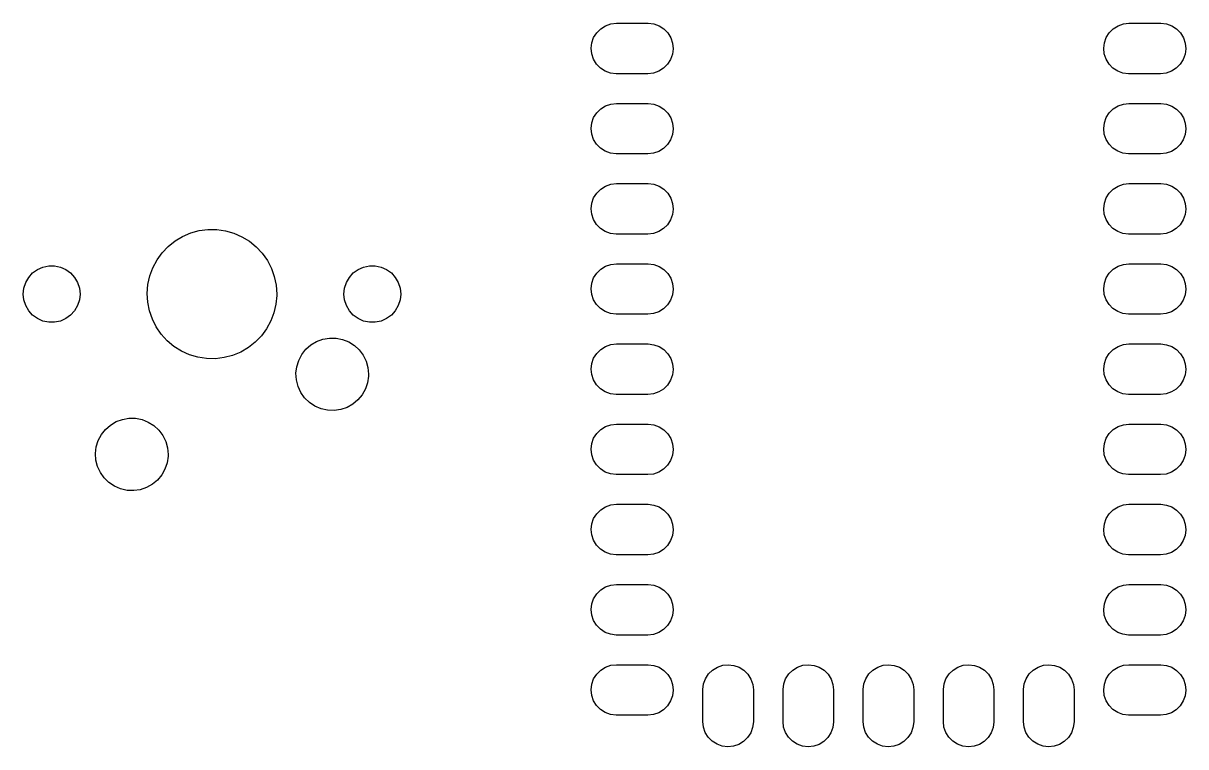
# Model space of a CAD drawing. Extents: x -119 to 120, y -47 to 51.
# Drawn here: x -10.74 to 26.09, y 28.52 to 51.44 of the extents above; entities that cross this region are included whole.
import ezdxf

# ---------------------------------------------------------------- set-up
doc = ezdxf.new("R2010")
doc.units = 0
doc.layers.add('BLACK', color=7, linetype='CONTINUOUS')

msp = doc.modelspace()

# ---------------------------------------------------------------- linework, layer by layer
at = {"layer": 'BLACK', "linetype": 'CONTINUOUS'}
for p, q in [((7.42528, 51.1425), (7.55183, 51.2682)), ((7.55183, 51.2682), (7.70308, 51.3627)), ((7.70308, 51.3627), (7.87151, 51.4214)), ((7.87151, 51.4214), (8.04875, 51.4412)), ((8.04875, 51.4412), (9.04875, 51.4412)), ((9.04875, 51.4412), (9.05992, 51.4412)), ((9.05992, 51.4412), (9.23686, 51.4188)), ((9.23686, 51.4188), (9.40446, 51.3578)), ((9.40446, 51.3578), (9.55437, 51.2612)), ((9.55437, 51.2612), (9.67916, 51.1338)), ((23.6653, 51.1425), (23.7918, 51.2682)), ((23.7918, 51.2682), (23.9431, 51.3627)), ((23.9431, 51.3627), (24.1115, 51.4214)), ((24.1115, 51.4214), (24.2888, 51.4412)), ((24.2888, 51.4412), (25.2888, 51.4412)), ((25.2888, 51.4412), (25.2999, 51.4412)), ((25.2999, 51.4412), (25.4769, 51.4188)), ((25.4769, 51.4188), (25.6445, 51.3578)), ((25.6445, 51.3578), (25.7944, 51.2612)), ((25.7944, 51.2612), (25.9192, 51.1338)), ((7.26989, 50.8239), (7.32971, 50.9919)), ((7.32971, 50.9919), (7.42528, 51.1425)), ((9.67916, 51.1338), (9.77261, 50.9819)), ((9.77261, 50.9819), (9.83009, 50.813)), ((23.5099, 50.8239), (23.5697, 50.9919)), ((23.5697, 50.9919), (23.6653, 51.1425)), ((25.9192, 51.1338), (26.0126, 50.9819)), ((26.0126, 50.9819), (26.0701, 50.813)), ((7.24877, 50.6468), (7.26989, 50.8239)), ((7.26741, 50.4695), (7.24877, 50.6468)), ((7.32489, 50.3006), (7.26741, 50.4695)), ((9.84873, 50.6357), (9.82761, 50.4586)), ((9.83009, 50.813), (9.84873, 50.6357)), ((23.4888, 50.6468), (23.5099, 50.8239)), ((23.5074, 50.4695), (23.4888, 50.6468)), ((23.5649, 50.3006), (23.5074, 50.4695)), ((26.0887, 50.6357), (26.0676, 50.4586)), ((26.0701, 50.813), (26.0887, 50.6357)), ((7.41834, 50.1487), (7.32489, 50.3006)), ((7.54313, 50.0213), (7.41834, 50.1487)), ((9.67222, 50.14), (9.54567, 50.0143)), ((9.76778, 50.2906), (9.67222, 50.14)), ((9.82761, 50.4586), (9.76778, 50.2906)), ((23.6583, 50.1487), (23.5649, 50.3006)), ((23.7831, 50.0213), (23.6583, 50.1487)), ((25.9122, 50.14), (25.7857, 50.0143)), ((26.0078, 50.2906), (25.9122, 50.14)), ((26.0676, 50.4586), (26.0078, 50.2906)), ((7.69304, 49.9247), (7.54313, 50.0213)), ((7.86064, 49.8637), (7.69304, 49.9247)), ((8.03758, 49.8413), (7.86064, 49.8637)), ((8.04875, 49.8412), (8.03758, 49.8413)), ((9.04875, 49.8412), (8.04875, 49.8412)), ((9.22599, 49.8611), (9.04875, 49.8412)), ((9.39442, 49.9198), (9.22599, 49.8611)), ((9.54567, 50.0143), (9.39442, 49.9198)), ((23.933, 49.9247), (23.7831, 50.0213)), ((24.1006, 49.8637), (23.933, 49.9247)), ((24.2776, 49.8413), (24.1006, 49.8637)), ((24.2888, 49.8412), (24.2776, 49.8413)), ((25.2888, 49.8412), (24.2888, 49.8412)), ((25.466, 49.8611), (25.2888, 49.8412)), ((25.6344, 49.9198), (25.466, 49.8611)), ((25.7857, 50.0143), (25.6344, 49.9198)), ((7.42528, 48.6025), (7.55183, 48.7282)), ((7.55183, 48.7282), (7.70308, 48.8227)), ((7.70308, 48.8227), (7.87151, 48.8814)), ((7.87151, 48.8814), (8.04875, 48.9012)), ((8.04875, 48.9012), (9.04875, 48.9012)), ((9.04875, 48.9012), (9.05992, 48.9012)), ((9.05992, 48.9012), (9.23686, 48.8788)), ((9.23686, 48.8788), (9.40446, 48.8178)), ((9.40446, 48.8178), (9.55437, 48.7212)), ((9.55437, 48.7212), (9.67916, 48.5938)), ((23.6653, 48.6025), (23.7918, 48.7282)), ((23.7918, 48.7282), (23.9431, 48.8227)), ((23.9431, 48.8227), (24.1115, 48.8814)), ((24.1115, 48.8814), (24.2888, 48.9012)), ((24.2888, 48.9012), (25.2888, 48.9012)), ((25.2888, 48.9012), (25.2999, 48.9012)), ((25.2999, 48.9012), (25.4769, 48.8788)), ((25.4769, 48.8788), (25.6445, 48.8178)), ((25.6445, 48.8178), (25.7944, 48.7212)), ((25.7944, 48.7212), (25.9192, 48.5938)), ((7.24877, 48.1068), (7.26989, 48.2839)), ((7.26989, 48.2839), (7.32971, 48.4519)), ((7.32971, 48.4519), (7.42528, 48.6025)), ((9.67916, 48.5938), (9.77261, 48.4419)), ((9.77261, 48.4419), (9.83009, 48.273)), ((9.83009, 48.273), (9.84873, 48.0957)), ((23.4888, 48.1068), (23.5099, 48.2839)), ((23.5099, 48.2839), (23.5697, 48.4519)), ((23.5697, 48.4519), (23.6653, 48.6025)), ((25.9192, 48.5938), (26.0126, 48.4419)), ((26.0126, 48.4419), (26.0701, 48.273)), ((26.0701, 48.273), (26.0887, 48.0957)), ((7.26741, 47.9295), (7.24877, 48.1068)), ((7.32489, 47.7606), (7.26741, 47.9295)), ((9.82761, 47.9186), (9.76778, 47.7506)), ((9.84873, 48.0957), (9.82761, 47.9186)), ((23.5074, 47.9295), (23.4888, 48.1068)), ((23.5649, 47.7606), (23.5074, 47.9295)), ((26.0676, 47.9186), (26.0078, 47.7506)), ((26.0887, 48.0957), (26.0676, 47.9186)), ((7.41834, 47.6087), (7.32489, 47.7606)), ((7.54313, 47.4813), (7.41834, 47.6087)), ((9.67222, 47.6), (9.54567, 47.4743)), ((9.76778, 47.7506), (9.67222, 47.6)), ((23.6583, 47.6087), (23.5649, 47.7606)), ((23.7831, 47.4813), (23.6583, 47.6087)), ((25.9122, 47.6), (25.7857, 47.4743)), ((26.0078, 47.7506), (25.9122, 47.6)), ((7.69304, 47.3847), (7.54313, 47.4813)), ((7.86064, 47.3237), (7.69304, 47.3847)), ((8.03758, 47.3013), (7.86064, 47.3237)), ((8.04875, 47.3012), (8.03758, 47.3013)), ((9.04875, 47.3012), (8.04875, 47.3012)), ((9.22599, 47.3211), (9.04875, 47.3012)), ((9.39442, 47.3798), (9.22599, 47.3211)), ((9.54567, 47.4743), (9.39442, 47.3798)), ((23.933, 47.3847), (23.7831, 47.4813)), ((24.1006, 47.3237), (23.933, 47.3847)), ((24.2776, 47.3013), (24.1006, 47.3237)), ((24.2888, 47.3012), (24.2776, 47.3013)), ((25.2888, 47.3012), (24.2888, 47.3012)), ((25.466, 47.3211), (25.2888, 47.3012)), ((25.6344, 47.3798), (25.466, 47.3211)), ((25.7857, 47.4743), (25.6344, 47.3798)), ((7.32971, 45.9119), (7.42528, 46.0625)), ((7.42528, 46.0625), (7.55183, 46.1882)), ((7.55183, 46.1882), (7.70308, 46.2827)), ((7.70308, 46.2827), (7.87151, 46.3414)), ((7.87151, 46.3414), (8.04875, 46.3612)), ((8.04875, 46.3612), (9.04875, 46.3612)), ((9.04875, 46.3612), (9.05992, 46.3612)), ((9.05992, 46.3612), (9.23686, 46.3388)), ((9.23686, 46.3388), (9.40446, 46.2778)), ((9.40446, 46.2778), (9.55437, 46.1812)), ((9.55437, 46.1812), (9.67916, 46.0538)), ((9.67916, 46.0538), (9.77261, 45.9019)), ((23.5697, 45.9119), (23.6653, 46.0625)), ((23.6653, 46.0625), (23.7918, 46.1882)), ((23.7918, 46.1882), (23.9431, 46.2827)), ((23.9431, 46.2827), (24.1115, 46.3414)), ((24.1115, 46.3414), (24.2888, 46.3612)), ((24.2888, 46.3612), (25.2888, 46.3612)), ((25.2888, 46.3612), (25.2999, 46.3612)), ((25.2999, 46.3612), (25.4769, 46.3388)), ((25.4769, 46.3388), (25.6445, 46.2778)), ((25.6445, 46.2778), (25.7944, 46.1812)), ((25.7944, 46.1812), (25.9192, 46.0538)), ((25.9192, 46.0538), (26.0126, 45.9019)), ((7.24877, 45.5668), (7.26989, 45.7439)), ((7.26989, 45.7439), (7.32971, 45.9119)), ((9.77261, 45.9019), (9.83009, 45.733)), ((9.83009, 45.733), (9.84873, 45.5557)), ((23.4888, 45.5668), (23.5099, 45.7439)), ((23.5099, 45.7439), (23.5697, 45.9119)), ((26.0126, 45.9019), (26.0701, 45.733)), ((26.0701, 45.733), (26.0887, 45.5557)), ((7.26741, 45.3895), (7.24877, 45.5668)), ((7.32489, 45.2206), (7.26741, 45.3895)), ((9.82761, 45.3786), (9.76778, 45.2106)), ((9.84873, 45.5557), (9.82761, 45.3786)), ((23.5074, 45.3895), (23.4888, 45.5668)), ((23.5649, 45.2206), (23.5074, 45.3895)), ((26.0676, 45.3786), (26.0078, 45.2106)), ((26.0887, 45.5557), (26.0676, 45.3786)), ((7.41834, 45.0687), (7.32489, 45.2206)), ((7.54313, 44.9413), (7.41834, 45.0687)), ((7.69304, 44.8447), (7.54313, 44.9413)), ((9.54567, 44.9343), (9.39442, 44.8398)), ((9.67222, 45.06), (9.54567, 44.9343)), ((9.76778, 45.2106), (9.67222, 45.06)), ((23.6583, 45.0687), (23.5649, 45.2206)), ((23.7831, 44.9413), (23.6583, 45.0687)), ((23.933, 44.8447), (23.7831, 44.9413)), ((25.7857, 44.9343), (25.6344, 44.8398)), ((25.9122, 45.06), (25.7857, 44.9343)), ((26.0078, 45.2106), (25.9122, 45.06)), ((-5.93246, 44.5459), (-5.69318, 44.6891)), ((-5.69318, 44.6891), (-5.43668, 44.7985)), ((-5.43668, 44.7985), (-5.1677, 44.8721)), ((-5.1677, 44.8721), (-4.89122, 44.9085)), ((-4.89122, 44.9085), (-4.61236, 44.907)), ((-4.61236, 44.907), (-4.33628, 44.8677)), ((-4.33628, 44.8677), (-4.06809, 44.7913)), ((-4.06809, 44.7913), (-3.81274, 44.6792)), ((-3.81274, 44.6792), (-3.57497, 44.5335)), ((7.86064, 44.7837), (7.69304, 44.8447)), ((8.03758, 44.7613), (7.86064, 44.7837)), ((8.04875, 44.7612), (8.03758, 44.7613)), ((9.04875, 44.7612), (8.04875, 44.7612)), ((9.22599, 44.7811), (9.04875, 44.7612)), ((9.39442, 44.8398), (9.22599, 44.7811)), ((24.1006, 44.7837), (23.933, 44.8447)), ((24.2776, 44.7613), (24.1006, 44.7837)), ((24.2888, 44.7612), (24.2776, 44.7613)), ((25.2888, 44.7612), (24.2888, 44.7612)), ((25.466, 44.7811), (25.2888, 44.7612)), ((25.6344, 44.8398), (25.466, 44.7811)), ((-6.34205, 44.1692), (-6.1501, 44.3715)), ((-6.1501, 44.3715), (-5.93246, 44.5459)), ((-3.57497, 44.5335), (-3.35918, 44.3569)), ((-3.35918, 44.3569), (-3.16935, 44.1526)), ((-6.63527, 43.6963), (-6.50478, 43.9428)), ((-6.50478, 43.9428), (-6.34205, 44.1692)), ((-3.16935, 44.1526), (-3.009, 43.9245)), ((-3.009, 43.9245), (-2.8811, 43.6767)), ((-10.5706, 43.3915), (-10.4447, 43.5313)), ((-10.4447, 43.5313), (-10.2925, 43.6419)), ((-10.2925, 43.6419), (-10.1206, 43.7185)), ((-10.1206, 43.7185), (-9.93658, 43.7576)), ((-9.93658, 43.7576), (-9.74842, 43.7576)), ((-9.74842, 43.7576), (-9.56438, 43.7185)), ((-9.56438, 43.7185), (-9.3925, 43.6419)), ((-9.3925, 43.6419), (-9.24028, 43.5313)), ((-9.24028, 43.5313), (-9.11439, 43.3915)), ((-6.7311, 43.4344), (-6.63527, 43.6963)), ((-2.8811, 43.6767), (-2.78802, 43.4138)), ((-0.410615, 43.3915), (-0.284718, 43.5313)), ((-0.284718, 43.5313), (-0.1325, 43.6419)), ((-0.1325, 43.6419), (0.039385, 43.7185)), ((0.039385, 43.7185), (0.223424, 43.7576)), ((0.223424, 43.7576), (0.411576, 43.7576)), ((0.411576, 43.7576), (0.595615, 43.7185)), ((0.595615, 43.7185), (0.7675, 43.6419)), ((0.7675, 43.6419), (0.919718, 43.5313)), ((0.919718, 43.5313), (1.04561, 43.3915)), ((7.32971, 43.3719), (7.42528, 43.5225)), ((7.42528, 43.5225), (7.55183, 43.6482)), ((7.55183, 43.6482), (7.70308, 43.7427)), ((7.70308, 43.7427), (7.87151, 43.8014)), ((7.87151, 43.8014), (8.04875, 43.8212)), ((8.04875, 43.8212), (9.04875, 43.8212)), ((9.04875, 43.8212), (9.05992, 43.8212)), ((9.05992, 43.8212), (9.23686, 43.7988)), ((9.23686, 43.7988), (9.40446, 43.7378)), ((9.40446, 43.7378), (9.55437, 43.6412)), ((9.55437, 43.6412), (9.67916, 43.5138)), ((9.67916, 43.5138), (9.77261, 43.3619)), ((23.5697, 43.3719), (23.6653, 43.5225)), ((23.6653, 43.5225), (23.7918, 43.6482)), ((23.7918, 43.6482), (23.9431, 43.7427)), ((23.9431, 43.7427), (24.1115, 43.8014)), ((24.1115, 43.8014), (24.2888, 43.8212)), ((24.2888, 43.8212), (25.2888, 43.8212)), ((25.2888, 43.8212), (25.2999, 43.8212)), ((25.2999, 43.8212), (25.4769, 43.7988)), ((25.4769, 43.7988), (25.6445, 43.7378)), ((25.6445, 43.7378), (25.7944, 43.6412)), ((25.7944, 43.6412), (25.9192, 43.5138)), ((25.9192, 43.5138), (26.0126, 43.3619)), ((-10.7228, 43.0496), (-10.6647, 43.2286)), ((-10.6647, 43.2286), (-10.5706, 43.3915)), ((-9.11439, 43.3915), (-9.02031, 43.2286)), ((-9.02031, 43.2286), (-8.96217, 43.0496)), ((-6.81239, 42.884), (-6.79051, 43.162)), ((-6.79051, 43.162), (-6.7311, 43.4344)), ((-2.78802, 43.4138), (-2.73147, 43.1407)), ((-2.73147, 43.1407), (-2.7125, 42.8625)), ((-0.562833, 43.0496), (-0.504691, 43.2286)), ((-0.504691, 43.2286), (-0.410615, 43.3915)), ((1.04561, 43.3915), (1.13969, 43.2286)), ((1.13969, 43.2286), (1.19783, 43.0496)), ((7.24877, 43.0268), (7.26989, 43.2039)), ((7.26989, 43.2039), (7.32971, 43.3719)), ((9.77261, 43.3619), (9.83009, 43.193)), ((9.83009, 43.193), (9.84873, 43.0157)), ((23.4888, 43.0268), (23.5099, 43.2039)), ((23.5099, 43.2039), (23.5697, 43.3719)), ((26.0126, 43.3619), (26.0701, 43.193)), ((26.0701, 43.193), (26.0887, 43.0157)), ((-10.7425, 42.8625), (-10.7228, 43.0496)), ((-10.7228, 42.6754), (-10.7425, 42.8625)), ((-8.96217, 43.0496), (-8.9425, 42.8625)), ((-8.9425, 42.8625), (-8.96217, 42.6754)), ((-6.79634, 42.6056), (-6.81239, 42.884)), ((-2.71295, 42.8196), (-2.73774, 42.5418)), ((-2.7125, 42.8625), (-2.71295, 42.8196)), ((-0.5825, 42.8625), (-0.562833, 43.0496)), ((-0.562833, 42.6754), (-0.5825, 42.8625)), ((1.19783, 43.0496), (1.2175, 42.8625)), ((1.2175, 42.8625), (1.19783, 42.6754)), ((7.26741, 42.8495), (7.24877, 43.0268)), ((7.32489, 42.6806), (7.26741, 42.8495)), ((9.82761, 42.8386), (9.76778, 42.6706)), ((9.84873, 43.0157), (9.82761, 42.8386)), ((23.5074, 42.8495), (23.4888, 43.0268)), ((23.5649, 42.6806), (23.5074, 42.8495)), ((26.0676, 42.8386), (26.0078, 42.6706)), ((26.0887, 43.0157), (26.0676, 42.8386)), ((-10.6647, 42.4964), (-10.7228, 42.6754)), ((-10.5706, 42.3335), (-10.6647, 42.4964)), ((-9.02031, 42.4964), (-9.11439, 42.3335)), ((-8.96217, 42.6754), (-9.02031, 42.4964)), ((-6.74265, 42.3319), (-6.79634, 42.6056)), ((-2.73774, 42.5418), (-2.8, 42.27)), ((-0.504691, 42.4964), (-0.562833, 42.6754)), ((-0.410615, 42.3335), (-0.504691, 42.4964)), ((1.13969, 42.4964), (1.04561, 42.3335)), ((1.19783, 42.6754), (1.13969, 42.4964)), ((7.41834, 42.5287), (7.32489, 42.6806)), ((7.54313, 42.4013), (7.41834, 42.5287)), ((7.69304, 42.3047), (7.54313, 42.4013)), ((9.54567, 42.3943), (9.39442, 42.2998)), ((9.67222, 42.52), (9.54567, 42.3943)), ((9.76778, 42.6706), (9.67222, 42.52)), ((23.6583, 42.5287), (23.5649, 42.6806)), ((23.7831, 42.4013), (23.6583, 42.5287)), ((23.933, 42.3047), (23.7831, 42.4013)), ((25.7857, 42.3943), (25.6344, 42.2998)), ((25.9122, 42.52), (25.7857, 42.3943)), ((26.0078, 42.6706), (25.9122, 42.52)), ((-10.4447, 42.1937), (-10.5706, 42.3335)), ((-10.2925, 42.0831), (-10.4447, 42.1937)), ((-10.1206, 42.0065), (-10.2925, 42.0831)), ((-9.93658, 41.9674), (-10.1206, 42.0065)), ((-9.56438, 42.0065), (-9.74842, 41.9674)), ((-9.3925, 42.0831), (-9.56438, 42.0065)), ((-9.24028, 42.1937), (-9.3925, 42.0831)), ((-9.11439, 42.3335), (-9.24028, 42.1937)), ((-6.65232, 42.0681), (-6.74265, 42.3319)), ((-6.52702, 41.819), (-6.65232, 42.0681)), ((-2.89857, 42.0091), (-3.03163, 41.7641)), ((-2.8, 42.27), (-2.89857, 42.0091)), ((-0.284718, 42.1937), (-0.410615, 42.3335)), ((-0.1325, 42.0831), (-0.284718, 42.1937)), ((0.039385, 42.0065), (-0.1325, 42.0831)), ((0.223424, 41.9674), (0.039385, 42.0065)), ((0.595615, 42.0065), (0.411576, 41.9674)), ((0.7675, 42.0831), (0.595615, 42.0065)), ((0.919718, 42.1937), (0.7675, 42.0831)), ((1.04561, 42.3335), (0.919718, 42.1937)), ((7.86064, 42.2437), (7.69304, 42.3047)), ((8.03758, 42.2213), (7.86064, 42.2437)), ((8.04875, 42.2212), (8.03758, 42.2213)), ((9.04875, 42.2212), (8.04875, 42.2212)), ((9.22599, 42.2411), (9.04875, 42.2212)), ((9.39442, 42.2998), (9.22599, 42.2411)), ((24.1006, 42.2437), (23.933, 42.3047)), ((24.2776, 42.2213), (24.1006, 42.2437)), ((24.2888, 42.2212), (24.2776, 42.2213)), ((25.2888, 42.2212), (24.2888, 42.2212)), ((25.466, 42.2411), (25.2888, 42.2212)), ((25.6344, 42.2998), (25.466, 42.2411)), ((-9.74842, 41.9674), (-9.93658, 41.9674)), ((-6.36907, 41.5891), (-6.52702, 41.819)), ((-3.03163, 41.7641), (-3.19672, 41.5393)), ((0.411576, 41.9674), (0.223424, 41.9674)), ((-6.18139, 41.3829), (-6.36907, 41.5891)), ((-5.96746, 41.204), (-6.18139, 41.3829)), ((-3.39078, 41.3391), (-3.61023, 41.167)), ((-3.19672, 41.5393), (-3.39078, 41.3391)), ((-1.78668, 41.1141), (-1.62845, 41.2529)), ((-1.62845, 41.2529), (-1.44759, 41.3605)), ((-1.44759, 41.3605), (-1.25014, 41.4333)), ((-1.25014, 41.4333), (-1.04273, 41.469)), ((-1.04273, 41.469), (-0.832292, 41.4662)), ((-0.832292, 41.4662), (-0.625882, 41.4251)), ((-0.625882, 41.4251), (-0.430411, 41.3472)), ((-0.430411, 41.3472), (-0.252424, 41.2349)), ((7.70308, 41.2027), (7.87151, 41.2614)), ((7.87151, 41.2614), (8.04875, 41.2812)), ((8.04875, 41.2812), (9.04875, 41.2812)), ((9.04875, 41.2812), (9.05992, 41.2812)), ((9.05992, 41.2812), (9.23686, 41.2588)), ((9.23686, 41.2588), (9.40446, 41.1978)), ((23.9431, 41.2027), (24.1115, 41.2614)), ((24.1115, 41.2614), (24.2888, 41.2812)), ((24.2888, 41.2812), (25.2888, 41.2812)), ((25.2888, 41.2812), (25.2999, 41.2812)), ((25.2999, 41.2812), (25.4769, 41.2588)), ((25.4769, 41.2588), (25.6445, 41.1978)), ((-5.73123, 41.0558), (-5.96746, 41.204)), ((-5.47707, 40.9411), (-5.73123, 41.0558)), ((-5.20969, 40.8619), (-5.47707, 40.9411)), ((-4.10863, 40.9196), (-4.37837, 40.8488)), ((-3.851, 41.0263), (-4.10863, 40.9196)), ((-3.61023, 41.167), (-3.851, 41.0263)), ((-2.01496, 40.7626), (-1.91697, 40.9488)), ((-1.91697, 40.9488), (-1.78668, 41.1141)), ((-0.252424, 41.2349), (-0.097883, 41.092)), ((-0.097883, 41.092), (0.028036, 40.9234)), ((0.028036, 40.9234), (0.121117, 40.7346)), ((7.32971, 40.8319), (7.42528, 40.9825)), ((7.42528, 40.9825), (7.55183, 41.1082)), ((7.55183, 41.1082), (7.70308, 41.2027)), ((9.40446, 41.1978), (9.55437, 41.1012)), ((9.55437, 41.1012), (9.67916, 40.9738)), ((9.67916, 40.9738), (9.77261, 40.8219)), ((23.5697, 40.8319), (23.6653, 40.9825)), ((23.6653, 40.9825), (23.7918, 41.1082)), ((23.7918, 41.1082), (23.9431, 41.2027)), ((25.6445, 41.1978), (25.7944, 41.1012)), ((25.7944, 41.1012), (25.9192, 40.9738)), ((25.9192, 40.9738), (26.0126, 40.8219)), ((-4.93404, 40.8197), (-5.20969, 40.8619)), ((-4.65521, 40.8153), (-4.93404, 40.8197)), ((-4.37837, 40.8488), (-4.65521, 40.8153)), ((-2.10211, 40.3526), (-2.07737, 40.5616)), ((-2.07737, 40.5616), (-2.01496, 40.7626)), ((0.121117, 40.7346), (0.178243, 40.5321)), ((0.178243, 40.5321), (0.1975, 40.3225)), ((7.24877, 40.4868), (7.26989, 40.6639)), ((7.26989, 40.6639), (7.32971, 40.8319)), ((9.77261, 40.8219), (9.83009, 40.653)), ((9.83009, 40.653), (9.84873, 40.4757)), ((23.4888, 40.4868), (23.5099, 40.6639)), ((23.5099, 40.6639), (23.5697, 40.8319)), ((26.0126, 40.8219), (26.0701, 40.653)), ((26.0701, 40.653), (26.0887, 40.4757)), ((-2.08834, 40.1426), (-2.10211, 40.3526)), ((0.195924, 40.2623), (0.165725, 40.054)), ((0.1975, 40.3225), (0.195924, 40.2623)), ((7.26741, 40.3095), (7.24877, 40.4868)), ((7.32489, 40.1406), (7.26741, 40.3095)), ((9.82761, 40.2986), (9.76778, 40.1306)), ((9.84873, 40.4757), (9.82761, 40.2986)), ((23.5074, 40.3095), (23.4888, 40.4868)), ((23.5649, 40.1406), (23.5074, 40.3095)), ((26.0676, 40.2986), (26.0078, 40.1306)), ((26.0887, 40.4757), (26.0676, 40.2986)), ((-2.03654, 39.9386), (-2.08834, 40.1426)), ((-1.94843, 39.7475), (-2.03654, 39.9386)), ((0.098077, 39.8548), (-0.004755, 39.6711)), ((0.165725, 40.054), (0.098077, 39.8548)), ((7.41834, 39.9887), (7.32489, 40.1406)), ((7.54313, 39.8613), (7.41834, 39.9887)), ((7.69304, 39.7647), (7.54313, 39.8613)), ((9.54567, 39.8543), (9.39442, 39.7598)), ((9.67222, 39.98), (9.54567, 39.8543)), ((9.76778, 40.1306), (9.67222, 39.98)), ((23.6583, 39.9887), (23.5649, 40.1406)), ((23.7831, 39.8613), (23.6583, 39.9887)), ((23.933, 39.7647), (23.7831, 39.8613)), ((25.7857, 39.8543), (25.6344, 39.7598)), ((25.9122, 39.98), (25.7857, 39.8543)), ((26.0078, 40.1306), (25.9122, 39.98)), ((-1.82697, 39.5756), (-1.94843, 39.7475)), ((-1.67622, 39.4288), (-1.82697, 39.5756)), ((-1.50123, 39.3119), (-1.67622, 39.4288)), ((-0.139327, 39.5093), (-0.301133, 39.3748)), ((-0.004755, 39.6711), (-0.139327, 39.5093)), ((7.86064, 39.7037), (7.69304, 39.7647)), ((8.03758, 39.6813), (7.86064, 39.7037)), ((8.04875, 39.6812), (8.03758, 39.6813)), ((9.04875, 39.6812), (8.04875, 39.6812)), ((9.22599, 39.7011), (9.04875, 39.6812)), ((9.39442, 39.7598), (9.22599, 39.7011)), ((24.1006, 39.7037), (23.933, 39.7647)), ((24.2776, 39.6813), (24.1006, 39.7037)), ((24.2888, 39.6812), (24.2776, 39.6813)), ((25.2888, 39.6812), (24.2888, 39.6812)), ((25.466, 39.7011), (25.2888, 39.6812)), ((25.6344, 39.7598), (25.466, 39.7011)), ((-1.30787, 39.2288), (-1.50123, 39.3119)), ((-1.10261, 39.1823), (-1.30787, 39.2288)), ((-0.892314, 39.1741), (-1.10261, 39.1823)), ((-0.684038, 39.2043), (-0.892314, 39.1741)), ((-0.484753, 39.2719), (-0.684038, 39.2043)), ((-0.301133, 39.3748), (-0.484753, 39.2719)), ((-8.13668, 38.5741), (-7.97845, 38.7129)), ((-7.97845, 38.7129), (-7.79759, 38.8205)), ((-7.79759, 38.8205), (-7.60014, 38.8933)), ((-7.60014, 38.8933), (-7.39273, 38.929)), ((-7.39273, 38.929), (-7.18229, 38.9262)), ((-7.18229, 38.9262), (-6.97588, 38.8851)), ((-6.97588, 38.8851), (-6.78041, 38.8072)), ((-6.78041, 38.8072), (-6.60242, 38.6949)), ((-6.60242, 38.6949), (-6.44788, 38.552)), ((7.70308, 38.6627), (7.87151, 38.7214)), ((7.87151, 38.7214), (8.04875, 38.7413)), ((8.04875, 38.7413), (9.04875, 38.7413)), ((9.04875, 38.7413), (9.05992, 38.7412)), ((9.05992, 38.7412), (9.23686, 38.7188)), ((9.23686, 38.7188), (9.40446, 38.6578)), ((23.9431, 38.6627), (24.1115, 38.7214)), ((24.1115, 38.7214), (24.2888, 38.7413)), ((24.2888, 38.7413), (25.2888, 38.7413)), ((25.2888, 38.7413), (25.2999, 38.7412)), ((25.2999, 38.7412), (25.4769, 38.7188)), ((25.4769, 38.7188), (25.6445, 38.6578)), ((-8.36496, 38.2226), (-8.26697, 38.4088)), ((-8.26697, 38.4088), (-8.13668, 38.5741)), ((-6.44788, 38.552), (-6.32196, 38.3834)), ((-6.32196, 38.3834), (-6.22888, 38.1946)), ((7.32971, 38.2919), (7.42528, 38.4425)), ((7.42528, 38.4425), (7.55183, 38.5682)), ((7.55183, 38.5682), (7.70308, 38.6627)), ((9.40446, 38.6578), (9.55437, 38.5612)), ((9.55437, 38.5612), (9.67916, 38.4338)), ((9.67916, 38.4338), (9.77261, 38.2819)), ((23.5697, 38.2919), (23.6653, 38.4425)), ((23.6653, 38.4425), (23.7918, 38.5682)), ((23.7918, 38.5682), (23.9431, 38.6627)), ((25.6445, 38.6578), (25.7944, 38.5612)), ((25.7944, 38.5612), (25.9192, 38.4338)), ((25.9192, 38.4338), (26.0126, 38.2819)), ((-8.45211, 37.8126), (-8.42737, 38.0216)), ((-8.42737, 38.0216), (-8.36496, 38.2226)), ((-6.22888, 38.1946), (-6.17176, 37.9921)), ((-6.17176, 37.9921), (-6.1525, 37.7825)), ((7.24877, 37.9468), (7.26989, 38.1239)), ((7.26741, 37.7695), (7.24877, 37.9468)), ((7.26989, 38.1239), (7.32971, 38.2919)), ((9.77261, 38.2819), (9.83009, 38.113)), ((9.83009, 38.113), (9.84873, 37.9357)), ((23.4888, 37.9468), (23.5099, 38.1239)), ((23.5074, 37.7695), (23.4888, 37.9468)), ((23.5099, 38.1239), (23.5697, 38.2919)), ((26.0126, 38.2819), (26.0701, 38.113)), ((26.0701, 38.113), (26.0887, 37.9357)), ((-8.43834, 37.6026), (-8.45211, 37.8126)), ((-8.38654, 37.3986), (-8.43834, 37.6026)), ((-6.15408, 37.7223), (-6.18427, 37.514)), ((-6.1525, 37.7825), (-6.15408, 37.7223)), ((7.32489, 37.6006), (7.26741, 37.7695)), ((7.41834, 37.4487), (7.32489, 37.6006)), ((9.76778, 37.5906), (9.67222, 37.44)), ((9.82761, 37.7586), (9.76778, 37.5906)), ((9.84873, 37.9357), (9.82761, 37.7586)), ((23.5649, 37.6006), (23.5074, 37.7695)), ((23.6583, 37.4487), (23.5649, 37.6006)), ((26.0078, 37.5906), (25.9122, 37.44)), ((26.0676, 37.7586), (26.0078, 37.5906)), ((26.0887, 37.9357), (26.0676, 37.7586)), ((-8.29843, 37.2075), (-8.38654, 37.3986)), ((-8.17697, 37.0356), (-8.29843, 37.2075)), ((-6.25192, 37.3148), (-6.35475, 37.1311)), ((-6.18427, 37.514), (-6.25192, 37.3148)), ((7.54313, 37.3213), (7.41834, 37.4487)), ((7.69304, 37.2247), (7.54313, 37.3213)), ((7.86064, 37.1637), (7.69304, 37.2247)), ((9.39442, 37.2198), (9.22599, 37.1611)), ((9.54567, 37.3143), (9.39442, 37.2198)), ((9.67222, 37.44), (9.54567, 37.3143)), ((23.7831, 37.3213), (23.6583, 37.4487)), ((23.933, 37.2247), (23.7831, 37.3213)), ((24.1006, 37.1637), (23.933, 37.2247)), ((25.6344, 37.2198), (25.466, 37.1611)), ((25.7857, 37.3143), (25.6344, 37.2198)), ((25.9122, 37.44), (25.7857, 37.3143)), ((-8.02622, 36.8888), (-8.17697, 37.0356)), ((-7.85123, 36.7719), (-8.02622, 36.8888)), ((-6.65113, 36.8348), (-6.83475, 36.7319)), ((-6.48933, 36.9693), (-6.65113, 36.8348)), ((-6.35475, 37.1311), (-6.48933, 36.9693)), ((8.03758, 37.1413), (7.86064, 37.1637)), ((8.04875, 37.1412), (8.03758, 37.1413)), ((9.04875, 37.1412), (8.04875, 37.1412)), ((9.22599, 37.1611), (9.04875, 37.1412)), ((24.2776, 37.1413), (24.1006, 37.1637)), ((24.2888, 37.1412), (24.2776, 37.1413)), ((25.2888, 37.1412), (24.2888, 37.1412)), ((25.466, 37.1611), (25.2888, 37.1412)), ((-7.65787, 36.6888), (-7.85123, 36.7719)), ((-7.4526, 36.6423), (-7.65787, 36.6888)), ((-7.24231, 36.6341), (-7.4526, 36.6423)), ((-7.03404, 36.6643), (-7.24231, 36.6341)), ((-6.83475, 36.7319), (-7.03404, 36.6643)), ((7.55183, 36.0282), (7.70308, 36.1227)), ((7.70308, 36.1227), (7.87151, 36.1814)), ((7.87151, 36.1814), (8.04875, 36.2013)), ((8.04875, 36.2013), (9.04875, 36.2013)), ((9.04875, 36.2013), (9.05992, 36.2012)), ((9.05992, 36.2012), (9.23686, 36.1788)), ((9.23686, 36.1788), (9.40446, 36.1178)), ((9.40446, 36.1178), (9.55437, 36.0212)), ((23.7918, 36.0282), (23.9431, 36.1227)), ((23.9431, 36.1227), (24.1115, 36.1814)), ((24.1115, 36.1814), (24.2888, 36.2013)), ((24.2888, 36.2013), (25.2888, 36.2013)), ((25.2888, 36.2013), (25.2999, 36.2012)), ((25.2999, 36.2012), (25.4769, 36.1788)), ((25.4769, 36.1788), (25.6445, 36.1178)), ((25.6445, 36.1178), (25.7944, 36.0212)), ((7.26989, 35.5839), (7.32971, 35.7519)), ((7.32971, 35.7519), (7.42528, 35.9025)), ((7.42528, 35.9025), (7.55183, 36.0282)), ((9.55437, 36.0212), (9.67916, 35.8938)), ((9.67916, 35.8938), (9.77261, 35.7419)), ((9.77261, 35.7419), (9.83009, 35.573)), ((23.5099, 35.5839), (23.5697, 35.7519)), ((23.5697, 35.7519), (23.6653, 35.9025)), ((23.6653, 35.9025), (23.7918, 36.0282)), ((25.7944, 36.0212), (25.9192, 35.8938)), ((25.9192, 35.8938), (26.0126, 35.7419)), ((26.0126, 35.7419), (26.0701, 35.573)), ((7.24877, 35.4068), (7.26989, 35.5839)), ((7.26741, 35.2295), (7.24877, 35.4068)), ((9.84873, 35.3957), (9.82761, 35.2186)), ((9.83009, 35.573), (9.84873, 35.3957)), ((23.4888, 35.4068), (23.5099, 35.5839)), ((23.5074, 35.2295), (23.4888, 35.4068)), ((26.0887, 35.3957), (26.0676, 35.2186)), ((26.0701, 35.573), (26.0887, 35.3957)), ((7.32489, 35.0606), (7.26741, 35.2295)), ((7.41834, 34.9087), (7.32489, 35.0606)), ((9.76778, 35.0506), (9.67222, 34.9)), ((9.82761, 35.2186), (9.76778, 35.0506)), ((23.5649, 35.0606), (23.5074, 35.2295)), ((23.6583, 34.9087), (23.5649, 35.0606)), ((26.0078, 35.0506), (25.9122, 34.9)), ((26.0676, 35.2186), (26.0078, 35.0506)), ((7.54313, 34.7813), (7.41834, 34.9087)), ((7.69304, 34.6847), (7.54313, 34.7813)), ((7.86064, 34.6237), (7.69304, 34.6847)), ((8.03758, 34.6013), (7.86064, 34.6237)), ((9.39442, 34.6798), (9.22599, 34.6211)), ((9.54567, 34.7743), (9.39442, 34.6798)), ((9.67222, 34.9), (9.54567, 34.7743)), ((23.7831, 34.7813), (23.6583, 34.9087)), ((23.933, 34.6847), (23.7831, 34.7813)), ((24.1006, 34.6237), (23.933, 34.6847)), ((24.2776, 34.6013), (24.1006, 34.6237)), ((25.6344, 34.6798), (25.466, 34.6211)), ((25.7857, 34.7743), (25.6344, 34.6798)), ((25.9122, 34.9), (25.7857, 34.7743)), ((8.04875, 34.6013), (8.03758, 34.6013)), ((9.04875, 34.6013), (8.04875, 34.6013)), ((9.22599, 34.6211), (9.04875, 34.6013)), ((24.2888, 34.6013), (24.2776, 34.6013)), ((25.2888, 34.6013), (24.2888, 34.6013)), ((25.466, 34.6211), (25.2888, 34.6013)), ((7.55183, 33.4882), (7.70308, 33.5827)), ((7.70308, 33.5827), (7.87151, 33.6414)), ((7.87151, 33.6414), (8.04875, 33.6612)), ((8.04875, 33.6612), (9.04875, 33.6612)), ((9.04875, 33.6612), (9.05992, 33.6612)), ((9.05992, 33.6612), (9.23686, 33.6388)), ((9.23686, 33.6388), (9.40446, 33.5778)), ((9.40446, 33.5778), (9.55437, 33.4812)), ((23.7918, 33.4882), (23.9431, 33.5827)), ((23.9431, 33.5827), (24.1115, 33.6414)), ((24.1115, 33.6414), (24.2888, 33.6612)), ((24.2888, 33.6612), (25.2888, 33.6612)), ((25.2888, 33.6612), (25.2999, 33.6612)), ((25.2999, 33.6612), (25.4769, 33.6388)), ((25.4769, 33.6388), (25.6445, 33.5778)), ((25.6445, 33.5778), (25.7944, 33.4812)), ((7.26989, 33.0439), (7.32971, 33.2119)), ((7.32971, 33.2119), (7.42528, 33.3625)), ((7.42528, 33.3625), (7.55183, 33.4882)), ((9.55437, 33.4812), (9.67916, 33.3538)), ((9.67916, 33.3538), (9.77261, 33.2019)), ((9.77261, 33.2019), (9.83009, 33.033)), ((23.5099, 33.0439), (23.5697, 33.2119)), ((23.5697, 33.2119), (23.6653, 33.3625)), ((23.6653, 33.3625), (23.7918, 33.4882)), ((25.7944, 33.4812), (25.9192, 33.3538)), ((25.9192, 33.3538), (26.0126, 33.2019)), ((26.0126, 33.2019), (26.0701, 33.033)), ((7.24877, 32.8668), (7.26989, 33.0439)), ((7.26741, 32.6895), (7.24877, 32.8668)), ((9.84873, 32.8557), (9.82761, 32.6786)), ((9.83009, 33.033), (9.84873, 32.8557)), ((23.4888, 32.8668), (23.5099, 33.0439)), ((23.5074, 32.6895), (23.4888, 32.8668)), ((26.0887, 32.8557), (26.0676, 32.6786)), ((26.0701, 33.033), (26.0887, 32.8557)), ((7.32489, 32.5206), (7.26741, 32.6895)), ((7.41834, 32.3687), (7.32489, 32.5206)), ((9.76778, 32.5106), (9.67222, 32.36)), ((9.82761, 32.6786), (9.76778, 32.5106)), ((23.5649, 32.5206), (23.5074, 32.6895)), ((23.6583, 32.3687), (23.5649, 32.5206)), ((26.0078, 32.5106), (25.9122, 32.36)), ((26.0676, 32.6786), (26.0078, 32.5106)), ((7.54313, 32.2413), (7.41834, 32.3687)), ((7.69304, 32.1447), (7.54313, 32.2413)), ((7.86064, 32.0837), (7.69304, 32.1447)), ((8.03758, 32.0613), (7.86064, 32.0837)), ((8.04875, 32.0613), (8.03758, 32.0613)), ((9.04875, 32.0613), (8.04875, 32.0613)), ((9.22599, 32.0811), (9.04875, 32.0613)), ((9.39442, 32.1398), (9.22599, 32.0811)), ((9.54567, 32.2343), (9.39442, 32.1398)), ((9.67222, 32.36), (9.54567, 32.2343)), ((23.7831, 32.2413), (23.6583, 32.3687)), ((23.933, 32.1447), (23.7831, 32.2413)), ((24.1006, 32.0837), (23.933, 32.1447)), ((24.2776, 32.0613), (24.1006, 32.0837)), ((24.2888, 32.0613), (24.2776, 32.0613)), ((25.2888, 32.0613), (24.2888, 32.0613)), ((25.466, 32.0811), (25.2888, 32.0613)), ((25.6344, 32.1398), (25.466, 32.0811)), ((25.7857, 32.2343), (25.6344, 32.1398)), ((25.9122, 32.36), (25.7857, 32.2343)), ((7.42528, 30.8225), (7.55183, 30.9482)), ((7.55183, 30.9482), (7.70308, 31.0427)), ((7.70308, 31.0427), (7.87151, 31.1014)), ((7.87151, 31.1014), (8.04875, 31.1212)), ((8.04875, 31.1212), (9.04875, 31.1212)), ((9.04875, 31.1212), (9.05992, 31.1212)), ((9.05992, 31.1212), (9.23686, 31.0988)), ((9.23686, 31.0988), (9.40446, 31.0378)), ((9.40446, 31.0378), (9.55437, 30.9412)), ((9.55437, 30.9412), (9.67916, 30.8138)), ((10.9688, 30.8269), (11.0962, 30.9517)), ((11.0962, 30.9517), (11.2481, 31.0451)), ((11.2481, 31.0451), (11.417, 31.1026)), ((11.417, 31.1026), (11.5943, 31.1212)), ((11.5943, 31.1212), (11.7714, 31.1001)), ((11.7714, 31.1001), (11.9394, 31.0403)), ((11.9394, 31.0403), (12.09, 30.9447)), ((12.09, 30.9447), (12.2157, 30.8182)), ((13.5088, 30.8269), (13.6362, 30.9517)), ((13.6362, 30.9517), (13.7881, 31.0451)), ((13.7881, 31.0451), (13.957, 31.1026)), ((13.957, 31.1026), (14.1343, 31.1212)), ((14.1343, 31.1212), (14.3114, 31.1001)), ((14.3114, 31.1001), (14.4794, 31.0403)), ((14.4794, 31.0403), (14.63, 30.9447)), ((14.63, 30.9447), (14.7557, 30.8182)), ((16.0488, 30.8269), (16.1762, 30.9517)), ((16.1762, 30.9517), (16.3281, 31.0451)), ((16.3281, 31.0451), (16.497, 31.1026)), ((16.497, 31.1026), (16.6743, 31.1212)), ((16.6743, 31.1212), (16.8514, 31.1001)), ((16.8514, 31.1001), (17.0194, 31.0403)), ((17.0194, 31.0403), (17.17, 30.9447)), ((17.17, 30.9447), (17.2957, 30.8182)), ((18.5888, 30.8269), (18.7162, 30.9517)), ((18.7162, 30.9517), (18.8681, 31.0451)), ((18.8681, 31.0451), (19.037, 31.1026)), ((19.037, 31.1026), (19.2143, 31.1212)), ((19.2143, 31.1212), (19.3914, 31.1001)), ((19.3914, 31.1001), (19.5594, 31.0403)), ((19.5594, 31.0403), (19.71, 30.9447)), ((19.71, 30.9447), (19.8357, 30.8182)), ((21.1288, 30.8269), (21.2562, 30.9517)), ((21.2562, 30.9517), (21.4081, 31.0451)), ((21.4081, 31.0451), (21.577, 31.1026)), ((21.577, 31.1026), (21.7543, 31.1212)), ((21.7543, 31.1212), (21.9314, 31.1001)), ((21.9314, 31.1001), (22.0994, 31.0403)), ((22.0994, 31.0403), (22.25, 30.9447)), ((22.25, 30.9447), (22.3757, 30.8182)), ((23.6653, 30.8225), (23.7918, 30.9482)), ((23.7918, 30.9482), (23.9431, 31.0427)), ((23.9431, 31.0427), (24.1115, 31.1014)), ((24.1115, 31.1014), (24.2888, 31.1212)), ((24.2888, 31.1212), (25.2888, 31.1212)), ((25.2888, 31.1212), (25.2999, 31.1212)), ((25.2999, 31.1212), (25.4769, 31.0988)), ((25.4769, 31.0988), (25.6445, 31.0378)), ((25.6445, 31.0378), (25.7944, 30.9412)), ((25.7944, 30.9412), (25.9192, 30.8138)), ((7.26989, 30.5039), (7.32971, 30.6719)), ((7.32971, 30.6719), (7.42528, 30.8225)), ((9.67916, 30.8138), (9.77261, 30.6619)), ((9.77261, 30.6619), (9.83009, 30.493)), ((10.8112, 30.5094), (10.8722, 30.677)), ((10.8722, 30.677), (10.9688, 30.8269)), ((12.2157, 30.8182), (12.3102, 30.6669)), ((12.3102, 30.6669), (12.3689, 30.4985)), ((13.3512, 30.5094), (13.4122, 30.677)), ((13.4122, 30.677), (13.5088, 30.8269)), ((14.7557, 30.8182), (14.8502, 30.6669)), ((14.8502, 30.6669), (14.9089, 30.4985)), ((15.8912, 30.5094), (15.9522, 30.677)), ((15.9522, 30.677), (16.0488, 30.8269)), ((17.2957, 30.8182), (17.3902, 30.6669)), ((17.3902, 30.6669), (17.4489, 30.4985)), ((18.4312, 30.5094), (18.4922, 30.677)), ((18.4922, 30.677), (18.5888, 30.8269)), ((19.8357, 30.8182), (19.9302, 30.6669)), ((19.9302, 30.6669), (19.9889, 30.4985)), ((20.9712, 30.5094), (21.0322, 30.677)), ((21.0322, 30.677), (21.1288, 30.8269)), ((22.3757, 30.8182), (22.4702, 30.6669)), ((22.4702, 30.6669), (22.5289, 30.4985)), ((23.5099, 30.5039), (23.5697, 30.6719)), ((23.5697, 30.6719), (23.6653, 30.8225)), ((25.9192, 30.8138), (26.0126, 30.6619)), ((26.0126, 30.6619), (26.0701, 30.493)), ((7.24877, 30.3268), (7.26989, 30.5039)), ((7.26741, 30.1495), (7.24877, 30.3268)), ((9.84873, 30.3157), (9.82761, 30.1386)), ((9.83009, 30.493), (9.84873, 30.3157)), ((10.7888, 30.3324), (10.8112, 30.5094)), ((10.7888, 30.3212), (10.7888, 30.3324)), ((10.7888, 29.3212), (10.7888, 30.3212)), ((12.3689, 30.4985), (12.3887, 30.3212)), ((12.3887, 30.3212), (12.3887, 29.3212)), ((13.3287, 30.3212), (13.3288, 30.3324)), ((13.3287, 29.3212), (13.3287, 30.3212)), ((13.3288, 30.3324), (13.3512, 30.5094)), ((14.9089, 30.4985), (14.9287, 30.3212)), ((14.9287, 30.3212), (14.9287, 29.3212)), ((15.8687, 30.3212), (15.8688, 30.3324)), ((15.8687, 29.3212), (15.8687, 30.3212)), ((15.8688, 30.3324), (15.8912, 30.5094)), ((17.4489, 30.4985), (17.4688, 30.3212)), ((17.4688, 30.3212), (17.4688, 29.3212)), ((18.4087, 30.3212), (18.4088, 30.3324)), ((18.4087, 29.3212), (18.4087, 30.3212)), ((18.4088, 30.3324), (18.4312, 30.5094)), ((19.9889, 30.4985), (20.0087, 30.3212)), ((20.0087, 30.3212), (20.0087, 29.3212)), ((20.9488, 30.3324), (20.9712, 30.5094)), ((20.9488, 30.3212), (20.9488, 30.3324)), ((20.9488, 29.3212), (20.9488, 30.3212)), ((22.5289, 30.4985), (22.5487, 30.3212)), ((22.5487, 30.3212), (22.5487, 29.3212)), ((23.4888, 30.3268), (23.5099, 30.5039)), ((23.5074, 30.1495), (23.4888, 30.3268)), ((26.0887, 30.3157), (26.0676, 30.1386)), ((26.0701, 30.493), (26.0887, 30.3157)), ((7.32489, 29.9806), (7.26741, 30.1495)), ((7.41834, 29.8287), (7.32489, 29.9806)), ((9.76778, 29.9706), (9.67222, 29.82)), ((9.82761, 30.1386), (9.76778, 29.9706)), ((23.5649, 29.9806), (23.5074, 30.1495)), ((23.6583, 29.8287), (23.5649, 29.9806)), ((26.0078, 29.9706), (25.9122, 29.82)), ((26.0676, 30.1386), (26.0078, 29.9706)), ((7.54313, 29.7013), (7.41834, 29.8287)), ((7.69304, 29.6047), (7.54313, 29.7013)), ((7.86064, 29.5437), (7.69304, 29.6047)), ((8.03758, 29.5213), (7.86064, 29.5437)), ((8.04875, 29.5212), (8.03758, 29.5213)), ((9.04875, 29.5212), (8.04875, 29.5212)), ((9.22599, 29.5411), (9.04875, 29.5212)), ((9.39442, 29.5998), (9.22599, 29.5411)), ((9.54567, 29.6943), (9.39442, 29.5998)), ((9.67222, 29.82), (9.54567, 29.6943)), ((23.7831, 29.7013), (23.6583, 29.8287)), ((23.933, 29.6047), (23.7831, 29.7013)), ((24.1006, 29.5437), (23.933, 29.6047)), ((24.2776, 29.5213), (24.1006, 29.5437)), ((24.2888, 29.5212), (24.2776, 29.5213)), ((25.2888, 29.5212), (24.2888, 29.5212)), ((25.466, 29.5411), (25.2888, 29.5212)), ((25.6344, 29.5998), (25.466, 29.5411)), ((25.7857, 29.6943), (25.6344, 29.5998)), ((25.9122, 29.82), (25.7857, 29.6943)), ((10.8086, 29.144), (10.7888, 29.3212)), ((10.8673, 28.9756), (10.8086, 29.144)), ((12.3663, 29.1331), (12.3053, 28.9655)), ((12.3887, 29.3101), (12.3663, 29.1331)), ((12.3887, 29.3212), (12.3887, 29.3101)), ((13.3486, 29.144), (13.3287, 29.3212)), ((13.4073, 28.9756), (13.3486, 29.144)), ((14.9063, 29.1331), (14.8453, 28.9655)), ((14.9287, 29.3101), (14.9063, 29.1331)), ((14.9287, 29.3212), (14.9287, 29.3101)), ((15.8886, 29.144), (15.8687, 29.3212)), ((15.9473, 28.9756), (15.8886, 29.144)), ((17.4463, 29.1331), (17.3853, 28.9655)), ((17.4687, 29.3101), (17.4463, 29.1331)), ((17.4688, 29.3212), (17.4687, 29.3101)), ((18.4286, 29.144), (18.4087, 29.3212)), ((18.4873, 28.9756), (18.4286, 29.144)), ((19.9863, 29.1331), (19.9253, 28.9655)), ((20.0087, 29.3101), (19.9863, 29.1331)), ((20.0087, 29.3212), (20.0087, 29.3101)), ((20.9686, 29.144), (20.9488, 29.3212)), ((21.0273, 28.9756), (20.9686, 29.144)), ((22.5263, 29.1331), (22.4653, 28.9655)), ((22.5487, 29.3101), (22.5263, 29.1331)), ((22.5487, 29.3212), (22.5487, 29.3101)), ((10.9618, 28.8243), (10.8673, 28.9756)), ((11.0875, 28.6978), (10.9618, 28.8243)), ((12.2087, 28.8156), (12.0813, 28.6908)), ((12.3053, 28.9655), (12.2087, 28.8156)), ((13.5018, 28.8243), (13.4073, 28.9756)), ((13.6275, 28.6978), (13.5018, 28.8243)), ((14.7487, 28.8156), (14.6213, 28.6908)), ((14.8453, 28.9655), (14.7487, 28.8156)), ((16.0418, 28.8243), (15.9473, 28.9756)), ((16.1675, 28.6978), (16.0418, 28.8243)), ((17.2887, 28.8156), (17.1613, 28.6908)), ((17.3853, 28.9655), (17.2887, 28.8156)), ((18.5818, 28.8243), (18.4873, 28.9756)), ((18.7075, 28.6978), (18.5818, 28.8243)), ((19.8287, 28.8156), (19.7013, 28.6908)), ((19.9253, 28.9655), (19.8287, 28.8156)), ((21.1218, 28.8243), (21.0273, 28.9756)), ((21.2475, 28.6978), (21.1218, 28.8243)), ((22.3687, 28.8156), (22.2413, 28.6908)), ((22.4653, 28.9655), (22.3687, 28.8156)), ((11.2381, 28.6022), (11.0875, 28.6978)), ((11.4061, 28.5424), (11.2381, 28.6022)), ((11.5832, 28.5213), (11.4061, 28.5424)), ((11.7605, 28.5399), (11.5832, 28.5213)), ((11.9294, 28.5974), (11.7605, 28.5399)), ((12.0813, 28.6908), (11.9294, 28.5974)), ((13.7781, 28.6022), (13.6275, 28.6978)), ((13.9461, 28.5424), (13.7781, 28.6022)), ((14.1232, 28.5213), (13.9461, 28.5424)), ((14.3005, 28.5399), (14.1232, 28.5213)), ((14.4694, 28.5974), (14.3005, 28.5399)), ((14.6213, 28.6908), (14.4694, 28.5974)), ((16.3181, 28.6022), (16.1675, 28.6978)), ((16.4861, 28.5424), (16.3181, 28.6022)), ((16.6632, 28.5213), (16.4861, 28.5424)), ((16.8405, 28.5399), (16.6632, 28.5213)), ((17.0094, 28.5974), (16.8405, 28.5399)), ((17.1613, 28.6908), (17.0094, 28.5974)), ((18.8581, 28.6022), (18.7075, 28.6978)), ((19.0261, 28.5424), (18.8581, 28.6022)), ((19.2032, 28.5213), (19.0261, 28.5424)), ((19.3805, 28.5399), (19.2032, 28.5213)), ((19.5494, 28.5974), (19.3805, 28.5399)), ((19.7013, 28.6908), (19.5494, 28.5974)), ((21.3981, 28.6022), (21.2475, 28.6978)), ((21.5661, 28.5424), (21.3981, 28.6022)), ((21.7432, 28.5213), (21.5661, 28.5424)), ((21.9205, 28.5399), (21.7432, 28.5213)), ((22.0894, 28.5974), (21.9205, 28.5399)), ((22.2413, 28.6908), (22.0894, 28.5974))]:
    msp.add_line(p, q, dxfattribs=at)

doc.saveas('drawing.dxf')
